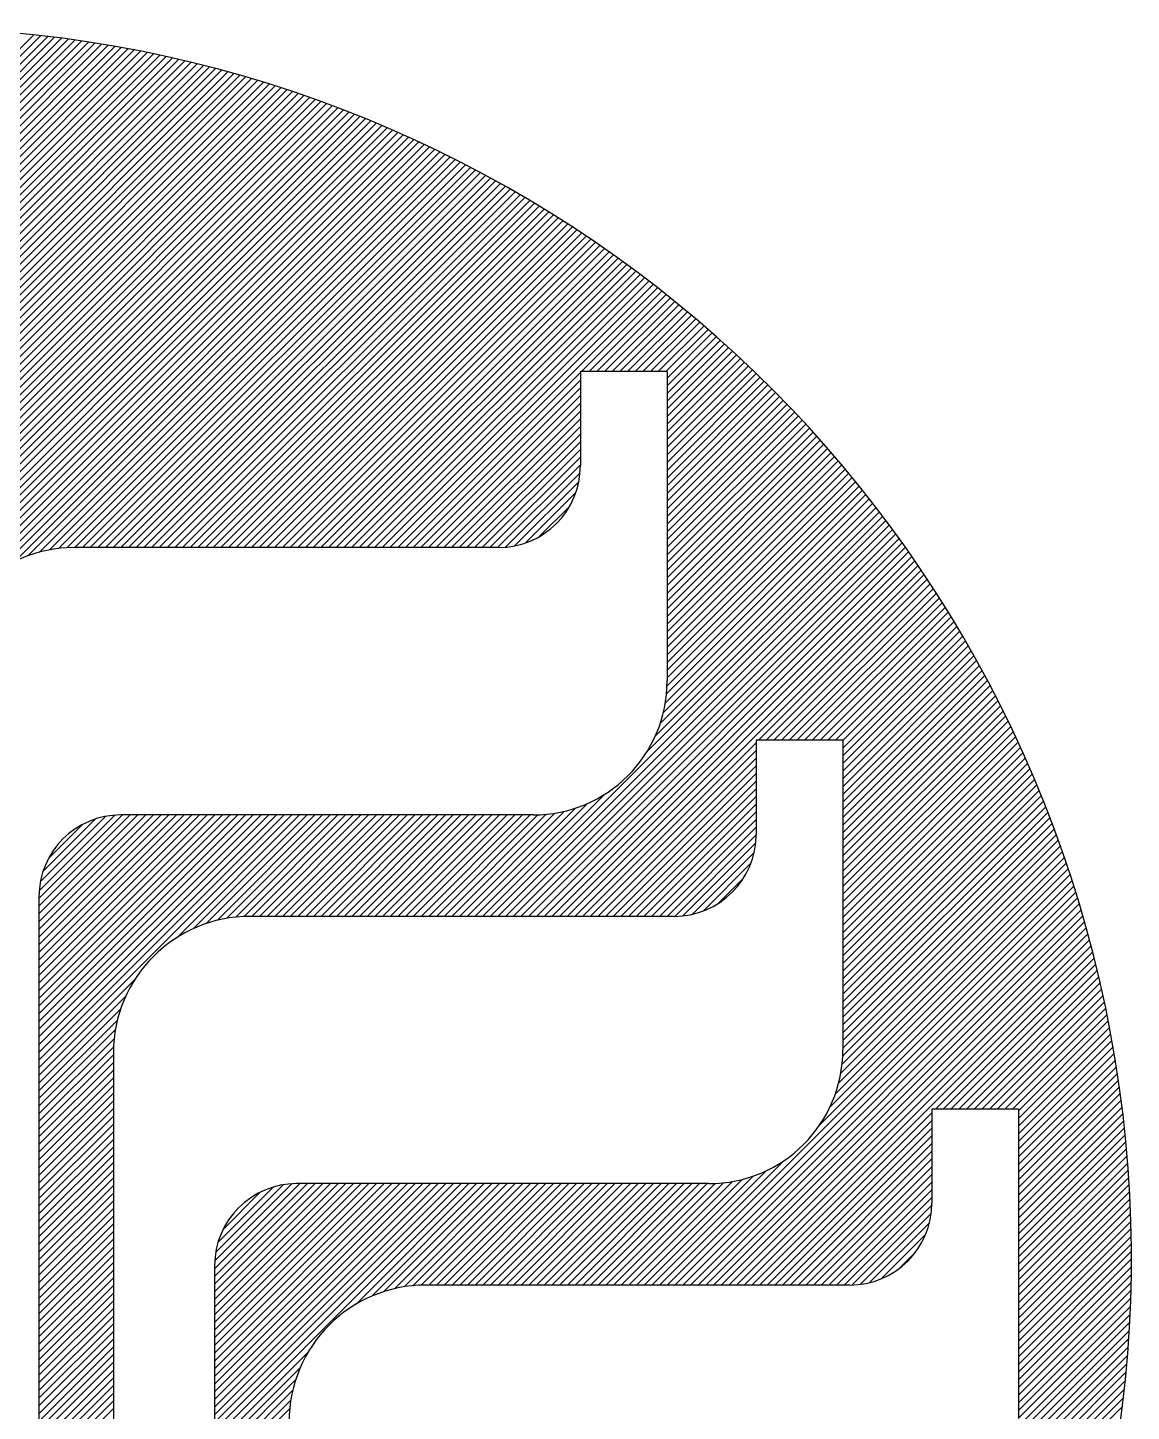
# Model space of a CAD drawing. Header units: millimetres. Extents: x 0 to 134087, y -49114 to 20834.
# Drawn here: x 57121.6 to 57313.5, y 3094.6 to 3335.2 of the extents above; entities that cross this region are included whole.
import ezdxf

# ---------------------------------------------------------------- set-up
doc = ezdxf.new("R2010")
doc.units = ezdxf.units.MM
doc.header["$LTSCALE"] = 35
doc.linetypes.add('HIDDEN2', pattern=[0.1875, 0.125, -0.0625])
doc.layers.add('9', color=2, linetype='HIDDEN2')

msp = doc.modelspace()

# ---------------------------------------------------------------- linework, layer by layer
at = {"color": 5}
for p, q in [((57033.518, 3244.7851), (57122.6989, 3333.966)), ((57034.8551, 3244.7851), (57123.9019, 3333.8318)), ((57036.1922, 3244.7851), (57125.0986, 3333.6915)), ((57037.5293, 3244.7851), (57126.2893, 3333.5451)), ((57038.8664, 3244.7851), (57127.474, 3333.3927)), ((57040.2035, 3244.7851), (57128.6528, 3333.2344)), ((57041.5406, 3244.7851), (57129.8258, 3333.0703)), ((57042.8777, 3244.7851), (57130.9929, 3332.9004)), ((57044.2148, 3244.7851), (57132.1544, 3332.7247)), ((57045.5519, 3244.7851), (57133.3103, 3332.5435)), ((57046.889, 3244.7851), (57134.4605, 3332.3566)), ((57048.2261, 3244.7851), (57135.6053, 3332.1643)), ((57049.5632, 3244.7851), (57136.7446, 3331.9666)), ((57050.9003, 3244.7851), (57137.8786, 3331.7634)), ((57052.2373, 3244.7851), (57139.0072, 3331.555)), ((57053.5744, 3244.7851), (57140.1306, 3331.3413)), ((57054.9115, 3244.7851), (57141.2488, 3331.1224)), ((57056.2486, 3244.7851), (57142.3619, 3330.8983)), ((57057.5857, 3244.7851), (57143.4698, 3330.6692)), ((57058.9228, 3244.7851), (57144.5727, 3330.435)), ((57060.2599, 3244.7851), (57145.6707, 3330.1958)), ((57061.597, 3244.7851), (57146.7637, 3329.9517)), ((57062.9341, 3244.7851), (57147.8518, 3329.7028)), ((57064.2712, 3244.7851), (57148.9351, 3329.4489)), ((57065.6083, 3244.7851), (57150.0136, 3329.1903)), ((57066.9454, 3244.7851), (57151.0873, 3328.927)), ((57068.2825, 3244.7851), (57152.1563, 3328.6589)), ((57069.619, 3244.7845), (57153.2207, 3328.3862)), ((57070.9121, 3244.7404), (57154.2805, 3328.1088)), ((57072.1416, 3244.6329), (57155.3357, 3327.8269)), ((57073.3155, 3244.4697), (57156.3863, 3327.5405)), ((57074.4397, 3244.2568), (57157.4325, 3327.2496)), ((57075.5189, 3243.9989), (57158.4742, 3326.9542)), ((57076.5568, 3243.6997), (57159.5114, 3326.6543)), ((57077.5565, 3243.3623), (57160.5443, 3326.3501)), ((57078.5203, 3242.989), (57161.5729, 3326.0416)), ((57079.4504, 3242.582), (57162.5971, 3325.7288)), ((57080.3483, 3242.1428), (57163.6171, 3325.4116)), ((57081.2154, 3241.6728), (57164.6328, 3325.0902)), ((57082.0528, 3241.1731), (57165.6443, 3324.7647)), ((57082.8614, 3240.6447), (57166.6517, 3324.4349)), ((57083.6421, 3240.0882), (57167.6549, 3324.101)), ((57084.3952, 3239.5043), (57168.6539, 3323.763)), ((57085.1214, 3238.8933), (57169.6489, 3323.4208)), ((57085.8207, 3238.2555), (57170.6398, 3323.0747)), ((57086.4934, 3237.5912), (57171.6267, 3322.7245)), ((57087.1395, 3236.9002), (57172.6096, 3322.3703)), ((57087.7589, 3236.1825), (57173.5885, 3322.0121)), ((57088.3513, 3235.4378), (57174.5635, 3321.65)), ((57088.9165, 3234.6658), (57175.5346, 3321.2839)), ((57089.4537, 3233.866), (57176.5017, 3320.914)), ((57089.9625, 3233.0377), (57177.465, 3320.5402)), ((57090.4419, 3232.18), (57178.4245, 3320.1626)), ((57090.8909, 3231.2919), (57179.3801, 3319.7811)), ((57091.3082, 3230.3721), (57180.332, 3319.3958)), ((57091.6922, 3229.419), (57181.28, 3319.0068)), ((57092.0411, 3228.4308), (57182.2243, 3318.614)), ((57092.3526, 3227.4051), (57183.1649, 3318.2175)), ((57092.6237, 3226.3392), (57184.1018, 3317.8173)), ((57092.8512, 3225.2296), (57185.035, 3317.4134)), ((57093.0305, 3224.0718), (57185.9645, 3317.0058)), ((57093.1562, 3222.8604), (57186.8904, 3316.5946)), ((57093.2212, 3221.5883), (57187.8126, 3316.1797)), ((57093.2282, 3220.2582), (57188.7313, 3315.7613)), ((57093.2282, 3218.9211), (57189.6463, 3315.3392)), ((57116.2381, 3240.594), (57190.5578, 3314.9136)), ((57119.4203, 3242.4391), (57191.4658, 3314.4845)), ((57121.7164, 3243.3981), (57192.3702, 3314.0518)), ((57123.6542, 3243.9988), (57193.2711, 3313.6156)), ((57125.3782, 3244.3856), (57194.1685, 3313.1759)), ((57126.9535, 3244.6238), (57195.0624, 3312.7327)), ((57128.4162, 3244.7494), (57195.9528, 3312.2861)), ((57129.7889, 3244.7851), (57196.8399, 3311.836)), ((57131.126, 3244.7851), (57197.7234, 3311.3825)), ((57132.4631, 3244.7851), (57198.6036, 3310.9255)), ((57133.8002, 3244.7851), (57199.4803, 3310.4652)), ((57135.1373, 3244.7851), (57200.3537, 3310.0015)), ((57136.4744, 3244.7851), (57201.2237, 3309.5344)), ((57137.8115, 3244.7851), (57202.0903, 3309.0639)), ((57139.1486, 3244.7851), (57202.9536, 3308.5901)), ((57140.4857, 3244.7851), (57203.8136, 3308.113)), ((57141.8228, 3244.7851), (57204.6702, 3307.6325)), ((57143.1599, 3244.7851), (57205.5236, 3307.1488)), ((57144.497, 3244.7851), (57206.3736, 3306.6617)), ((57145.8341, 3244.7851), (57207.2204, 3306.1714)), ((57147.1712, 3244.7851), (57208.0639, 3305.6778)), ((57148.5083, 3244.7851), (57208.9041, 3305.1809)), ((57149.8454, 3244.7851), (57209.7411, 3304.6808)), ((57151.1825, 3244.7851), (57210.5749, 3304.1775)), ((57152.5196, 3244.7851), (57211.4054, 3303.6709)), ((57153.8567, 3244.7851), (57212.2327, 3303.1611)), ((57155.1938, 3244.7851), (57213.0568, 3302.6481)), ((57156.5309, 3244.7851), (57213.8777, 3302.132)), ((57157.868, 3244.7851), (57214.6955, 3301.6126)), ((57159.205, 3244.7851), (57215.51, 3301.0901)), ((57160.5421, 3244.7851), (57216.3214, 3300.5644)), ((57161.8792, 3244.7851), (57217.1297, 3300.0355)), ((57163.2163, 3244.7851), (57217.9348, 3299.5035)), ((57164.5534, 3244.7851), (57218.7368, 3298.9684)), ((57165.8905, 3244.7851), (57219.5356, 3298.4301)), ((57167.2276, 3244.7851), (57220.3313, 3297.8888)), ((57168.5647, 3244.7851), (57221.1239, 3297.3443)), ((57169.9018, 3244.7851), (57221.9134, 3296.7967)), ((57171.2389, 3244.7851), (57222.6998, 3296.246)), ((57172.576, 3244.7851), (57223.4831, 3295.6922)), ((57173.9131, 3244.7851), (57224.2634, 3295.1353)), ((57175.2502, 3244.7851), (57225.0405, 3294.5754)), ((57176.5873, 3244.7851), (57225.8146, 3294.0124)), ((57177.9244, 3244.7851), (57226.5856, 3293.4463)), ((57179.2615, 3244.7851), (57227.3536, 3292.8772)), ((57180.5986, 3244.7851), (57228.1185, 3292.305)), ((57181.9357, 3244.7851), (57228.8804, 3291.7298)), ((57183.2728, 3244.7851), (57229.6392, 3291.1515)), ((57184.6099, 3244.7851), (57230.395, 3290.5702)), ((57185.947, 3244.7851), (57231.1478, 3289.9859)), ((57217.8978, 3275.3988), (57231.8976, 3289.3986)), ((57219.2349, 3275.3988), (57232.6443, 3288.8082)), ((57220.572, 3275.3988), (57233.388, 3288.2148)), ((57221.909, 3275.3988), (57234.1287, 3287.6184)), ((57223.2461, 3275.3988), (57234.8664, 3287.0191)), ((57224.5832, 3275.3988), (57235.6011, 3286.4167)), ((57225.9203, 3275.3988), (57236.3329, 3285.8113)), ((57227.2574, 3275.3988), (57237.0616, 3285.2029)), ((57228.5945, 3275.3988), (57237.7873, 3284.5915)), ((57229.9316, 3275.3988), (57238.5101, 3283.9772)), ((57231.2687, 3275.3988), (57239.2298, 3283.3599)), ((57232.6058, 3275.3988), (57239.9466, 3282.7396)), ((57232.8109, 3274.2667), (57240.6604, 3282.1163)), ((57232.8109, 3272.9296), (57241.3712, 3281.49)), ((57232.8109, 3271.5925), (57242.0791, 3280.8608)), ((57232.8109, 3270.2554), (57242.784, 3280.2286)), ((57232.8109, 3268.9183), (57243.4859, 3279.5934)), ((57232.8109, 3267.5812), (57244.1849, 3278.9553)), ((57232.8109, 3266.2442), (57244.8809, 3278.3142)), ((57232.8109, 3264.9071), (57245.5739, 3277.6701)), ((57232.8109, 3263.57), (57246.264, 3277.0231)), ((57232.8109, 3262.2329), (57246.9511, 3276.3731)), ((57232.8109, 3260.8958), (57247.6353, 3275.7202)), ((57187.2841, 3244.7851), (57217.7264, 3275.2274)), ((57188.6212, 3244.7851), (57217.7264, 3273.8903)), ((57232.8109, 3259.5587), (57248.3165, 3275.0643)), ((57232.8109, 3258.2216), (57248.9948, 3274.4055)), ((57232.8109, 3256.8845), (57249.6701, 3273.7437)), ((57232.8109, 3255.5474), (57250.3424, 3273.0789)), ((57189.9583, 3244.7851), (57217.7264, 3272.5532)), ((57191.2954, 3244.7851), (57217.7264, 3271.2161)), ((57232.8109, 3254.2103), (57251.0118, 3272.4112)), ((57232.8109, 3252.8732), (57251.6782, 3271.7405)), ((57232.8109, 3251.5361), (57252.3417, 3271.0669)), ((57192.6325, 3244.7851), (57217.7264, 3269.879)), ((57193.9696, 3244.7851), (57217.7264, 3268.542)), ((57232.8109, 3250.199), (57253.0022, 3270.3904)), ((57232.8109, 3248.8619), (57253.6598, 3269.7108)), ((57232.8109, 3247.5248), (57254.3144, 3269.0283)), ((57232.8109, 3246.1877), (57254.9661, 3268.3429)), ((57195.3066, 3244.7851), (57217.7264, 3267.2049)), ((57196.6437, 3244.7851), (57217.7264, 3265.8678)), ((57232.8109, 3244.8506), (57255.6148, 3267.6545)), ((57232.8109, 3243.5135), (57256.2605, 3266.9631)), ((57232.8109, 3242.1764), (57256.9033, 3266.2688)), ((57197.9808, 3244.7851), (57217.7264, 3264.5307)), ((57232.8109, 3240.8393), (57257.5431, 3265.5716)), ((57232.8109, 3239.5022), (57258.18, 3264.8713)), ((57232.8109, 3238.1651), (57258.8138, 3264.1681)), ((57232.8109, 3236.828), (57259.4448, 3263.4619)), ((57199.3179, 3244.7851), (57217.7264, 3263.1936)), ((57200.655, 3244.7851), (57217.7264, 3261.8565)), ((57232.8109, 3235.4909), (57260.0727, 3262.7528)), ((57232.8109, 3234.1538), (57260.6977, 3262.0407)), ((57232.8109, 3232.8167), (57261.3197, 3261.3256)), ((57201.9921, 3244.7851), (57217.7264, 3260.5194)), ((57203.3292, 3244.7851), (57217.7264, 3259.1823)), ((57232.8109, 3231.4796), (57261.9387, 3260.6075)), ((57232.8109, 3230.1426), (57262.5548, 3259.8865)), ((57232.8109, 3228.8055), (57263.1678, 3259.1624)), ((57204.722, 3244.8408), (57217.6708, 3257.7895)), ((57206.2855, 3245.0671), (57217.4444, 3256.226)), ((57232.8109, 3227.4684), (57263.7779, 3258.4354)), ((57232.8109, 3226.1313), (57264.385, 3257.7054)), ((57232.8109, 3224.7942), (57264.9891, 3256.9724)), ((57232.8109, 3223.4571), (57265.5902, 3256.2364)), ((57208.1233, 3245.5679), (57216.9436, 3254.3882)), ((57232.702, 3219.337), (57267.3754, 3254.0103)), ((57232.7965, 3220.7685), (57266.7834, 3254.7554)), ((57232.8109, 3222.12), (57266.1883, 3255.4974)), ((57210.5801, 3246.6876), (57215.8239, 3251.9314)), ((57231.6253, 3214.2489), (57269.1336, 3251.7572)), ((57232.1609, 3216.1216), (57268.5505, 3252.5113)), ((57232.5009, 3217.7988), (57267.9645, 3253.2623)), ((57202.0375, 3180.6498), (57270.8644, 3249.4767)), ((57229.2366, 3209.186), (57270.2905, 3250.2399)), ((57230.7748, 3212.0613), (57269.7135, 3251.0001)), ((57203.3745, 3180.6498), (57271.4353, 3248.7105)), ((57204.7116, 3180.6498), (57272.0031, 3247.9412)), ((57206.0487, 3180.6498), (57272.5678, 3247.1689)), ((57207.3858, 3180.6498), (57273.1295, 3246.3935)), ((57208.7229, 3180.6498), (57273.6881, 3245.615)), ((57210.06, 3180.6498), (57274.2437, 3244.8334)), ((57211.3971, 3180.6498), (57274.7961, 3244.0488)), ((57212.7342, 3180.6498), (57275.3455, 3243.261)), ((57214.0713, 3180.6498), (57275.8917, 3242.4702)), ((57215.4084, 3180.6498), (57276.4349, 3241.6763)), ((57216.7455, 3180.6498), (57276.9749, 3240.8792)), ((57248.6963, 3211.2635), (57277.5118, 3240.079)), ((57250.0334, 3211.2635), (57278.0456, 3239.2757)), ((57251.3705, 3211.2635), (57278.5763, 3238.4692)), ((57252.7076, 3211.2635), (57279.1037, 3237.6596)), ((57254.0447, 3211.2635), (57279.6281, 3236.8469)), ((57255.3818, 3211.2635), (57280.1492, 3236.0309)), ((57256.7189, 3211.2635), (57280.6672, 3235.2118)), ((57258.056, 3211.2635), (57281.182, 3234.3895)), ((57259.3931, 3211.2635), (57281.6936, 3233.564)), ((57260.7302, 3211.2635), (57282.202, 3232.7353)), ((57262.0673, 3211.2635), (57282.7072, 3231.9034)), ((57263.3656, 3211.2248), (57283.2091, 3231.0683)), ((57263.3656, 3209.8877), (57283.7078, 3230.2299)), ((57263.3656, 3208.5506), (57284.2033, 3229.3882)), ((57263.3656, 3207.2135), (57284.6955, 3228.5433)), ((57263.3656, 3205.8764), (57285.1844, 3227.6951)), ((57263.3656, 3204.5393), (57285.6701, 3226.8437)), ((57263.3656, 3203.2022), (57286.1524, 3225.9889)), ((57263.3656, 3201.8651), (57286.6314, 3225.1309)), ((57263.3656, 3200.528), (57287.1071, 3224.2695)), ((57263.3656, 3199.1909), (57287.5795, 3223.4047)), ((57263.3656, 3197.8538), (57288.0485, 3222.5366)), ((57263.3656, 3196.5167), (57288.5141, 3221.6652)), ((57263.3656, 3195.1796), (57288.9764, 3220.7904)), ((57263.3656, 3193.8425), (57289.4353, 3219.9121)), ((57263.3656, 3192.5054), (57289.8907, 3219.0305)), ((57263.3656, 3191.1683), (57290.3428, 3218.1455)), ((57263.3656, 3189.8312), (57290.7914, 3217.257)), ((57263.3656, 3188.4941), (57291.2365, 3216.365)), ((57263.3656, 3187.157), (57291.6782, 3215.4696)), ((57263.3656, 3185.8199), (57292.1164, 3214.5707)), ((57263.3656, 3184.4828), (57292.5511, 3213.6683)), ((57218.0826, 3180.6498), (57248.2812, 3210.8484)), ((57263.3656, 3183.1457), (57292.9823, 3212.7623)), ((57263.3656, 3181.8086), (57293.4099, 3211.8529)), ((57263.3656, 3180.4716), (57293.8339, 3210.9398)), ((57219.4197, 3180.6498), (57248.2812, 3209.5113)), ((57220.7568, 3180.6498), (57248.2812, 3208.1742)), ((57263.3656, 3179.1345), (57294.2544, 3210.0232)), ((57263.3656, 3177.7974), (57294.6713, 3209.103)), ((57263.3656, 3176.4603), (57295.0846, 3208.1792)), ((57222.0939, 3180.6498), (57248.2812, 3206.8371)), ((57263.3656, 3175.1232), (57295.4943, 3207.2518)), ((57263.3656, 3173.7861), (57295.9003, 3206.3207)), ((57223.431, 3180.6498), (57248.2812, 3205.5)), ((57224.7681, 3180.6498), (57248.2812, 3204.1629)), ((57263.3656, 3172.449), (57296.3026, 3205.3859)), ((57263.3656, 3171.1119), (57296.7012, 3204.4474)), ((57263.3656, 3169.7748), (57297.0961, 3203.5052)), ((57200.7004, 3180.6498), (57221.9141, 3201.8636)), ((57226.1052, 3180.6498), (57248.2812, 3202.8258)), ((57227.4423, 3180.6498), (57248.2812, 3201.4887)), ((57263.3656, 3168.4377), (57297.4873, 3202.5593)), ((57263.3656, 3167.1006), (57297.8747, 3201.6096)), ((57195.352, 3180.6498), (57213.3014, 3198.5992)), ((57196.6891, 3180.6498), (57214.9785, 3198.9392)), ((57198.0262, 3180.6498), (57216.8512, 3199.4749)), ((57199.3633, 3180.6498), (57219.0388, 3200.3254)), ((57228.7794, 3180.6498), (57248.2812, 3200.1516)), ((57230.1165, 3180.6498), (57248.2812, 3198.8145)), ((57263.3656, 3165.7635), (57298.2583, 3200.6562)), ((57263.3656, 3164.4264), (57298.6381, 3199.6989)), ((57263.3656, 3163.0893), (57299.0141, 3198.7378)), ((57123.5567, 3183.7319), (57138.1141, 3198.2893)), ((57123.5567, 3182.3948), (57139.4512, 3198.2893)), ((57123.5567, 3181.0578), (57140.7883, 3198.2893)), ((57123.5567, 3179.7207), (57142.1254, 3198.2893)), ((57123.5567, 3178.3836), (57143.4625, 3198.2893)), ((57123.5567, 3177.0465), (57144.7996, 3198.2893)), ((57123.5567, 3175.7094), (57146.1366, 3198.2893)), ((57123.5567, 3174.3723), (57147.4737, 3198.2893)), ((57123.5567, 3173.0352), (57148.8108, 3198.2893)), ((57123.5567, 3171.6981), (57150.1479, 3198.2893)), ((57123.5567, 3170.361), (57151.485, 3198.2893)), ((57123.5567, 3166.3497), (57155.4963, 3198.2893)), ((57123.5567, 3165.0126), (57156.8334, 3198.2893)), ((57123.5567, 3163.6755), (57158.1705, 3198.2893)), ((57123.5567, 3162.3384), (57159.5076, 3198.2893)), ((57123.5567, 3169.0239), (57152.8221, 3198.2893)), ((57123.5567, 3167.6868), (57154.1592, 3198.2893)), ((57123.5567, 3161.0013), (57160.8447, 3198.2893)), ((57123.5567, 3159.6642), (57162.1818, 3198.2893)), ((57123.5567, 3158.3271), (57163.5189, 3198.2893)), ((57123.5567, 3156.99), (57164.856, 3198.2893)), ((57123.5567, 3155.6529), (57166.1931, 3198.2893)), ((57123.5567, 3154.3158), (57167.5302, 3198.2893)), ((57123.598, 3185.1103), (57136.7357, 3198.248)), ((57123.8001, 3186.6495), (57135.1965, 3198.0459)), ((57124.2586, 3188.4451), (57133.4009, 3197.5874)), ((57125.2582, 3190.7818), (57131.0642, 3196.5878)), ((57147.5139, 3176.9359), (57168.8673, 3198.2893)), ((57150.433, 3178.5178), (57170.2044, 3198.2893)), ((57152.6451, 3179.3929), (57171.5415, 3198.2893)), ((57154.5367, 3179.9474), (57172.8786, 3198.2893)), ((57156.2299, 3180.3035), (57174.2157, 3198.2893)), ((57157.7825, 3180.519), (57175.5528, 3198.2893)), ((57159.2274, 3180.6268), (57176.8899, 3198.2893)), ((57160.5875, 3180.6498), (57178.227, 3198.2893)), ((57161.9246, 3180.6498), (57179.5641, 3198.2893)), ((57163.2617, 3180.6498), (57180.9011, 3198.2893)), ((57164.5988, 3180.6498), (57182.2382, 3198.2893)), ((57165.9359, 3180.6498), (57183.5753, 3198.2893)), ((57167.273, 3180.6498), (57184.9124, 3198.2893)), ((57168.61, 3180.6498), (57186.2495, 3198.2893)), ((57169.9471, 3180.6498), (57187.5866, 3198.2893)), ((57171.2842, 3180.6498), (57188.9237, 3198.2893)), ((57172.6213, 3180.6498), (57190.2608, 3198.2893)), ((57173.9584, 3180.6498), (57191.5979, 3198.2893)), ((57175.2955, 3180.6498), (57192.935, 3198.2893)), ((57176.6326, 3180.6498), (57194.2721, 3198.2893)), ((57177.9697, 3180.6498), (57195.6092, 3198.2893)), ((57179.3068, 3180.6498), (57196.9463, 3198.2893)), ((57180.6439, 3180.6498), (57198.2834, 3198.2893)), ((57181.981, 3180.6498), (57199.6205, 3198.2893)), ((57183.3181, 3180.6498), (57200.9576, 3198.2893)), ((57184.6552, 3180.6498), (57202.2947, 3198.2893)), ((57185.9923, 3180.6498), (57203.6318, 3198.2893)), ((57187.3294, 3180.6498), (57204.9689, 3198.2893)), ((57188.6665, 3180.6498), (57206.306, 3198.2893)), ((57190.0036, 3180.6498), (57207.6431, 3198.2893)), ((57191.3407, 3180.6498), (57208.9802, 3198.2893)), ((57192.6778, 3180.6498), (57210.3316, 3198.3036)), ((57194.0149, 3180.6498), (57211.7632, 3198.3981)), ((57231.4536, 3180.6498), (57248.2812, 3197.4774)), ((57232.7907, 3180.6498), (57248.2812, 3196.1403)), ((57263.3656, 3161.7522), (57299.3863, 3197.7728)), ((57263.3656, 3160.4151), (57299.7545, 3196.804)), ((57234.1282, 3180.6502), (57248.2808, 3194.8028)), ((57263.341, 3156.3792), (57300.8358, 3193.8739)), ((57263.3656, 3159.078), (57300.1189, 3195.8312)), ((57263.3656, 3157.7409), (57300.4793, 3194.8546)), ((57235.5471, 3180.732), (57248.199, 3193.3839)), ((57237.1502, 3180.998), (57247.933, 3191.7808)), ((57263.0053, 3153.3693), (57301.5367, 3191.9007)), ((57263.2288, 3154.9299), (57301.1882, 3192.8893)), ((57239.06, 3181.5708), (57247.3602, 3189.871)), ((57261.1212, 3147.4739), (57302.5577, 3188.9104)), ((57262.0538, 3149.7436), (57302.2215, 3189.9113)), ((57262.6349, 3151.6618), (57301.8811, 3190.908)), ((57232.836, 3116.5145), (57303.2178, 3186.8963)), ((57241.7608, 3182.9345), (57245.9965, 3187.1702)), ((57259.3301, 3144.3457), (57302.8899, 3187.9055)), ((57234.1731, 3116.5145), (57303.5416, 3185.883)), ((57235.5102, 3116.5145), (57303.8612, 3184.8655)), ((57236.8473, 3116.5145), (57304.1764, 3183.8437)), ((57238.1844, 3116.5145), (57304.4874, 3182.8176)), ((57239.5215, 3116.5145), (57304.7941, 3181.7871)), ((57240.8586, 3116.5145), (57305.0964, 3180.7524)), ((57242.1957, 3116.5145), (57305.3943, 3179.7132)), ((57243.5328, 3116.5145), (57305.6878, 3178.6696)), ((57244.8699, 3116.5145), (57305.9768, 3177.6215)), ((57246.207, 3116.5145), (57306.2613, 3176.5689)), ((57247.5441, 3116.5145), (57306.5413, 3175.5117)), ((57279.4948, 3147.1282), (57306.8166, 3174.45)), ((57280.8319, 3147.1282), (57307.0873, 3173.3836)), ((57282.169, 3147.1282), (57307.3534, 3172.3125)), ((57123.5567, 3152.9787), (57140.214, 3169.636)), ((57283.5061, 3147.1282), (57307.6147, 3171.2367)), ((57284.8432, 3147.1282), (57307.8712, 3170.1562)), ((57286.1803, 3147.1282), (57308.123, 3169.0708)), ((57287.5174, 3147.1282), (57308.3698, 3167.9806)), ((57123.5567, 3151.6416), (57138.6321, 3166.717)), ((57288.8545, 3147.1282), (57308.6118, 3166.8855)), ((57290.1916, 3147.1282), (57308.8488, 3165.7854)), ((57123.5567, 3150.3045), (57137.757, 3164.5048)), ((57123.5567, 3148.9674), (57137.2025, 3162.6132)), ((57291.5287, 3147.1282), (57309.0808, 3164.6803)), ((57292.8658, 3147.1282), (57309.3078, 3163.5702)), ((57293.9204, 3146.8457), (57309.5296, 3162.4549)), ((57123.5567, 3147.6303), (57136.8464, 3160.92)), ((57293.9204, 3145.5086), (57309.7463, 3161.3345)), ((57293.9204, 3144.1715), (57309.9578, 3160.2088)), ((57123.5567, 3146.2932), (57136.6309, 3159.3674)), ((57123.5567, 3144.9562), (57136.5231, 3157.9226)), ((57293.9204, 3142.8344), (57310.1639, 3159.0779)), ((57293.9204, 3141.4973), (57310.3647, 3157.9416)), ((57123.5567, 3143.6191), (57136.5002, 3156.5625)), ((57123.5567, 3142.282), (57136.5002, 3155.2254)), ((57293.9204, 3140.1602), (57310.5602, 3156.8)), ((57293.9204, 3138.8231), (57310.7501, 3155.6528)), ((57123.5567, 3140.9449), (57136.5002, 3153.8883)), ((57293.9204, 3137.486), (57310.9346, 3154.5002)), ((57293.9204, 3136.1489), (57311.1134, 3153.3419)), ((57123.5567, 3139.6078), (57136.5002, 3152.5512)), ((57123.5567, 3138.2707), (57136.5002, 3151.2141)), ((57293.9204, 3134.8118), (57311.2866, 3152.178)), ((57293.9204, 3133.4747), (57311.454, 3151.0083)), ((57123.5567, 3136.9336), (57136.5002, 3149.877)), ((57123.5567, 3135.5965), (57136.5002, 3148.5399)), ((57293.9204, 3132.1376), (57311.6157, 3149.8329)), ((57293.9204, 3130.8005), (57311.7714, 3148.6516)), ((57123.5567, 3134.2594), (57136.5002, 3147.2028)), ((57123.5567, 3132.9223), (57136.5002, 3145.8657)), ((57248.8811, 3116.5145), (57278.836, 3146.4693)), ((57293.9204, 3129.4635), (57311.9212, 3147.4643)), ((57293.9204, 3128.1264), (57312.065, 3146.271)), ((57123.5567, 3131.5852), (57136.5002, 3144.5286)), ((57123.5567, 3130.2481), (57136.5002, 3143.1915)), ((57250.2182, 3116.5145), (57278.836, 3145.1322)), ((57251.5553, 3116.5145), (57278.836, 3143.7951)), ((57293.9204, 3126.7893), (57312.2027, 3145.0715)), ((57293.9204, 3125.4522), (57312.3342, 3143.8659)), ((57123.5567, 3128.911), (57136.5002, 3141.8544)), ((57252.8924, 3116.5145), (57278.836, 3142.458)), ((57254.2295, 3116.5145), (57278.836, 3141.1209)), ((57293.9204, 3124.1151), (57312.4594, 3142.654)), ((57293.9204, 3122.778), (57312.5782, 3141.4358)), ((57123.5567, 3127.5739), (57136.5002, 3140.5173)), ((57123.5567, 3126.2368), (57136.5002, 3139.1802)), ((57255.5666, 3116.5145), (57278.836, 3139.7838)), ((57256.9037, 3116.5145), (57278.836, 3138.4467)), ((57293.9204, 3121.4409), (57312.6906, 3140.211)), ((57293.9204, 3120.1038), (57312.7964, 3138.9798)), ((57123.5567, 3124.8997), (57136.5002, 3137.8431)), ((57123.5567, 3123.5626), (57136.5002, 3136.506)), ((57230.1618, 3116.5145), (57250.0458, 3136.3985)), ((57231.4989, 3116.5145), (57253.174, 3138.1895)), ((57258.2408, 3116.5145), (57278.836, 3137.1096)), ((57293.9204, 3118.7667), (57312.8956, 3137.7419)), ((57293.9204, 3117.4296), (57312.988, 3136.4972)), ((57123.5567, 3122.2255), (57136.5002, 3135.1689)), ((57123.5567, 3120.8884), (57136.5002, 3133.8318)), ((57154.1115, 3105.9819), (57182.2836, 3134.154)), ((57154.1115, 3104.6448), (57183.6207, 3134.154)), ((57154.1115, 3103.3077), (57184.9578, 3134.154)), ((57154.1115, 3101.9706), (57186.2949, 3134.154)), ((57154.1115, 3100.6335), (57187.632, 3134.154)), ((57154.1115, 3099.2964), (57188.9691, 3134.154)), ((57154.1115, 3097.9593), (57190.3061, 3134.154)), ((57154.1115, 3096.6222), (57191.6432, 3134.154)), ((57154.1115, 3095.2852), (57192.9803, 3134.154)), ((57154.1115, 3093.9481), (57194.3174, 3134.154)), ((57154.1115, 3092.611), (57195.6545, 3134.154)), ((57154.1115, 3091.2739), (57196.9916, 3134.154)), ((57154.1115, 3089.9368), (57198.3287, 3134.154)), ((57154.1115, 3119.3529), (57168.9126, 3134.154)), ((57154.1115, 3118.0158), (57170.2497, 3134.154)), ((57154.1115, 3116.6787), (57171.5868, 3134.154)), ((57154.1115, 3115.3416), (57172.9239, 3134.154)), ((57154.1115, 3114.0045), (57174.261, 3134.154)), ((57154.1115, 3112.6674), (57175.5981, 3134.154)), ((57154.1115, 3111.3303), (57176.9352, 3134.154)), ((57154.1115, 3109.9932), (57178.2723, 3134.154)), ((57154.1115, 3108.6561), (57179.6094, 3134.154)), ((57154.1115, 3107.319), (57180.9465, 3134.154)), ((57154.1353, 3120.7138), (57167.5517, 3134.1302)), ((57154.3027, 3122.2183), (57166.0472, 3133.9628)), ((57154.7031, 3123.9557), (57164.3097, 3133.5624)), ((57178.7008, 3113.189), (57199.6658, 3134.154)), ((57181.4251, 3114.5761), (57201.0029, 3134.154)), ((57183.5636, 3115.3776), (57202.34, 3134.154)), ((57185.4128, 3115.8897), (57203.6771, 3134.154)), ((57187.077, 3116.2168), (57205.0142, 3134.154)), ((57188.608, 3116.4107), (57206.3513, 3134.154)), ((57190.0357, 3116.5013), (57207.6884, 3134.154)), ((57191.386, 3116.5145), (57209.0255, 3134.154)), ((57192.7231, 3116.5145), (57210.3626, 3134.154)), ((57194.0602, 3116.5145), (57211.6997, 3134.154)), ((57195.3973, 3116.5145), (57213.0368, 3134.154)), ((57196.7344, 3116.5145), (57214.3739, 3134.154)), ((57198.0715, 3116.5145), (57215.711, 3134.154)), ((57199.4086, 3116.5145), (57217.0481, 3134.154)), ((57200.7457, 3116.5145), (57218.3852, 3134.154)), ((57202.0828, 3116.5145), (57219.7223, 3134.154)), ((57203.4199, 3116.5145), (57221.0594, 3134.154)), ((57204.757, 3116.5145), (57222.3965, 3134.154)), ((57206.0941, 3116.5145), (57223.7336, 3134.154)), ((57207.4312, 3116.5145), (57225.0707, 3134.154)), ((57208.7683, 3116.5145), (57226.4077, 3134.154)), ((57210.1054, 3116.5145), (57227.7448, 3134.154)), ((57211.4425, 3116.5145), (57229.0819, 3134.154)), ((57212.7795, 3116.5145), (57230.419, 3134.154)), ((57214.1166, 3116.5145), (57231.7561, 3134.154)), ((57215.4537, 3116.5145), (57233.0932, 3134.154)), ((57216.7908, 3116.5145), (57234.4303, 3134.154)), ((57218.1279, 3116.5145), (57235.7674, 3134.154)), ((57219.465, 3116.5145), (57237.1045, 3134.154)), ((57220.8021, 3116.5145), (57238.4416, 3134.154)), ((57222.1392, 3116.5145), (57239.7787, 3134.154)), ((57223.4763, 3116.5145), (57241.1405, 3134.1786)), ((57224.8134, 3116.5145), (57242.5897, 3134.2908)), ((57226.1505, 3116.5145), (57244.1503, 3134.5143)), ((57227.4876, 3116.5145), (57245.8578, 3134.8847)), ((57228.8247, 3116.5145), (57247.776, 3135.4658)), ((57259.5779, 3116.5145), (57278.836, 3135.7725)), ((57260.915, 3116.5145), (57278.836, 3134.4354)), ((57293.9204, 3116.0925), (57313.0736, 3135.2457)), ((57293.9204, 3114.7554), (57313.1523, 3133.9872)), ((57123.5567, 3119.5513), (57136.5002, 3132.4947)), ((57123.5567, 3118.2142), (57136.5002, 3131.1576)), ((57155.5566, 3126.1463), (57162.1192, 3132.7089)), ((57262.2521, 3116.5145), (57278.836, 3133.0983)), ((57263.5892, 3116.5145), (57278.836, 3131.7613)), ((57293.9204, 3113.4183), (57313.2238, 3132.7217)), ((57293.9204, 3112.0812), (57313.2882, 3131.449)), ((57123.5567, 3116.8771), (57136.5002, 3129.8205)), ((57264.9308, 3116.519), (57278.8315, 3130.4197)), ((57266.3781, 3116.6292), (57278.7212, 3128.9723)), ((57293.9204, 3110.7441), (57313.3453, 3130.169)), ((57293.9204, 3109.407), (57313.395, 3128.8816)), ((57123.5567, 3115.54), (57136.5002, 3128.4835)), ((57123.5567, 3114.2029), (57136.5002, 3127.1464)), ((57268.0245, 3116.9385), (57278.412, 3127.3259)), ((57293.9204, 3108.0699), (57313.4372, 3127.5867)), ((57293.9204, 3106.7328), (57313.4716, 3126.284)), ((57123.5567, 3112.8658), (57136.5002, 3125.8093)), ((57123.5567, 3111.5287), (57136.5002, 3124.4722)), ((57270.018, 3117.5949), (57277.7556, 3125.3325)), ((57293.9204, 3105.3957), (57313.4983, 3124.9736)), ((57123.5567, 3110.1917), (57136.5002, 3123.1351)), ((57123.5567, 3108.8546), (57136.5002, 3121.798)), ((57273.1177, 3119.3575), (57275.9929, 3122.2327)), ((57293.9204, 3104.0586), (57313.517, 3123.6553)), ((57293.9204, 3102.7215), (57313.5277, 3122.3288)), ((57123.5567, 3107.5175), (57136.5002, 3120.4609)), ((57123.5567, 3106.1804), (57136.5002, 3119.1238)), ((57293.9204, 3101.3844), (57313.5301, 3120.9941)), ((57293.9204, 3100.0473), (57313.5241, 3119.651)), ((57123.5567, 3104.8433), (57136.5002, 3117.7867)), ((57293.9204, 3098.7102), (57313.5096, 3118.2994)), ((57293.9204, 3097.3731), (57313.4864, 3116.9391)), ((57123.5567, 3103.5062), (57136.5002, 3116.4496)), ((57123.5567, 3102.1691), (57136.5002, 3115.1125)), ((57293.9204, 3096.036), (57313.4542, 3115.5699)), ((57293.9204, 3094.699), (57313.413, 3114.1915)), ((57123.5567, 3100.832), (57136.5002, 3113.7754)), ((57123.5567, 3099.4949), (57136.5002, 3112.4383)), ((57293.9204, 3093.3619), (57313.3625, 3112.804)), ((57123.5567, 3098.1578), (57136.5002, 3111.1012)), ((57123.5567, 3096.8207), (57136.5002, 3109.7641)), ((57293.752, 3090.5192), (57313.233, 3110.0003)), ((57293.8825, 3091.9868), (57313.3026, 3111.407)), ((57123.5567, 3095.4836), (57136.5002, 3108.427)), ((57123.5567, 3094.1465), (57136.5002, 3107.0899)), ((57293.1021, 3087.1951), (57313.064, 3107.157)), ((57293.5049, 3088.935), (57313.1536, 3108.5837)), ((57123.5567, 3092.8094), (57136.5002, 3105.7528)), ((57154.1115, 3088.5997), (57170.3804, 3104.8686)), ((57292.4713, 3085.2272), (57312.9641, 3105.7201)), ((57123.5567, 3091.4723), (57136.5002, 3104.4157)), ((57123.5567, 3090.1352), (57136.5002, 3103.0786)), ((57154.1115, 3087.2626), (57168.9933, 3102.1444)), ((57289.277, 3079.3588), (57312.7324, 3102.8141)), ((57291.4437, 3082.8625), (57312.8537, 3104.2725)), ((57123.5567, 3088.7981), (57136.5002, 3101.7415)), ((57123.5567, 3087.461), (57136.5002, 3100.4044)), ((57154.1115, 3085.9255), (57168.1918, 3100.0058)), ((57184.6663, 2973.411), (57312.6, 3101.3447)), ((57184.6663, 2972.0739), (57312.4562, 3099.8638)), ((57123.5567, 3086.1239), (57136.5002, 3099.0673)), ((57123.5567, 3084.7868), (57136.5002, 3097.7302)), ((57154.1115, 3084.5884), (57167.6798, 3098.1566)), ((57184.6663, 2970.7368), (57312.3008, 3098.3713)), ((57123.5567, 3083.4497), (57136.5002, 3096.3931)), ((57123.5567, 3082.1126), (57136.5002, 3095.056)), ((57154.1115, 3083.2513), (57167.3526, 3096.4924)), ((57154.1115, 3081.9142), (57167.1588, 3094.9614)), ((57184.6663, 2969.3997), (57312.1335, 3096.8668)), ((57184.6663, 2968.0626), (57311.9538, 3095.3501))]:
    msp.add_line(p, q, dxfattribs=at)
at = {"layer": '9', "color": 5, "linetype": 'Continuous'}
for p, q in [((57232.8109, 3275.3988), (57217.7264, 3275.3988)), ((57217.7264, 3275.3988), (57217.7264, 3259.0485)), ((57232.8109, 3275.3988), (57232.8109, 3221.5862)), ((57203.463, 3244.7851), (57129.7178, 3244.7851)), ((57263.3656, 3211.2635), (57248.2812, 3211.2635)), ((57248.2812, 3211.2635), (57248.2812, 3194.9132)), ((57263.3656, 3211.2635), (57263.3656, 3157.4509)), ((57209.514, 3198.2893), (57137.8202, 3198.2893)), ((57123.5567, 3184.0259), (57123.5567, 2908.678)), ((57234.0178, 3180.6498), (57160.2725, 3180.6498)), ((57136.5002, 3156.8774), (57136.5002, 2910.5396)), ((57278.836, 3147.1282), (57278.836, 3130.7779)), ((57293.9204, 3147.1282), (57278.836, 3147.1282)), ((57293.9204, 3147.1282), (57293.9204, 3093.3156)), ((57240.0687, 3134.154), (57168.3749, 3134.154)), ((57154.1115, 3119.8906), (57154.1115, 2914.3956)), ((57264.5725, 3116.5145), (57190.8273, 3116.5145))]:
    msp.add_line(p, q, dxfattribs=at)
for centre, radius, start, end in [((57099.5868, 3121.2745), 213.9435, 293.432774, 246.567226), ((57203.463, 3259.0485), 14.2634, 270, 0), ((57129.7178, 3221.0127), 23.7724, 90, 180), ((57209.514, 3221.5862), 23.2969, 270, 0), ((57137.8202, 3184.0259), 14.2634, 90, 180), ((57234.0178, 3194.9132), 14.2634, 270, 0), ((57160.2725, 3156.8774), 23.7724, 90, 180), ((57240.0687, 3157.4509), 23.2969, 270, 0), ((57168.3749, 3119.8906), 14.2634, 90, 180), ((57264.5725, 3130.7779), 14.2634, 270, 0), ((57190.8273, 3092.7421), 23.7724, 90, 180)]:
    msp.add_arc(centre, radius, start, end, dxfattribs=at)

doc.saveas('drawing.dxf')
